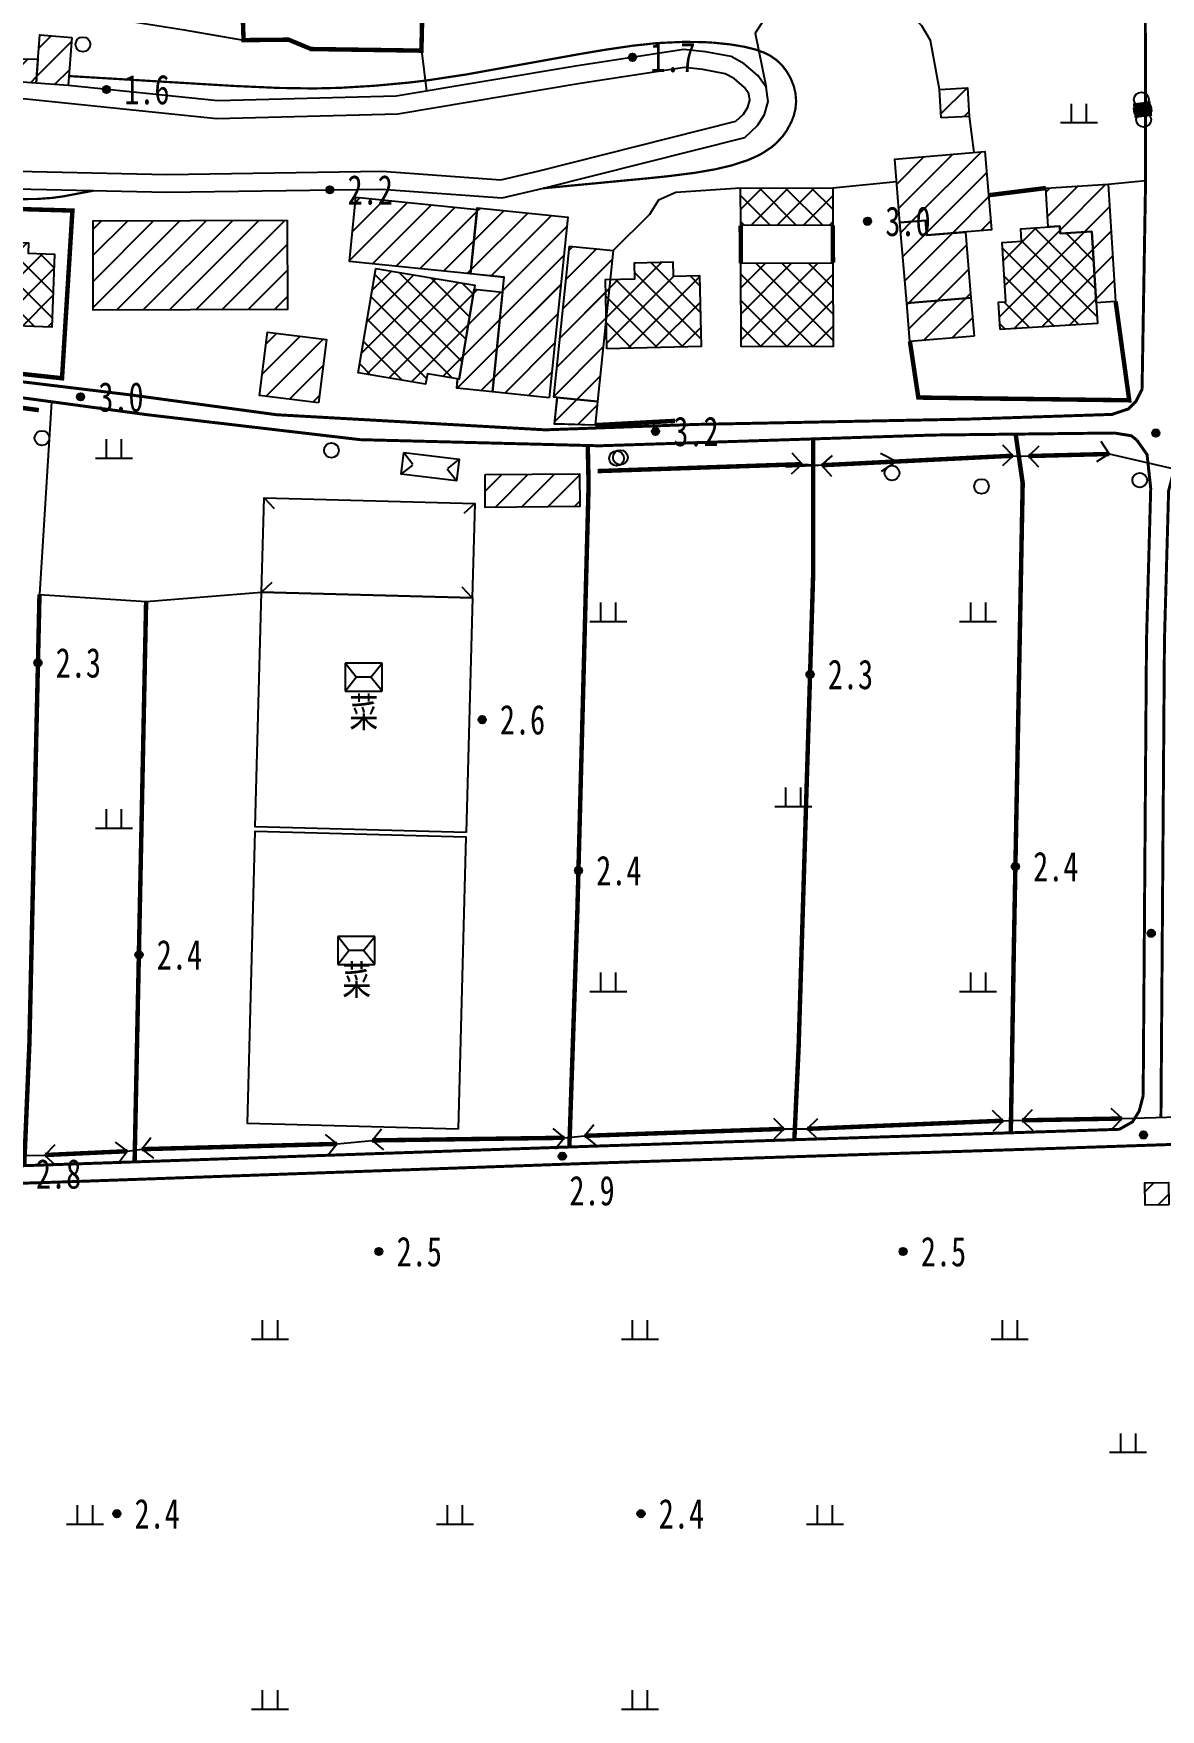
# Model space of a CAD drawing. Header units: metres. Extents: x 494039 to 619385, y 3351420 to 3402703.
# Drawn here: x 588734.3 to 588886.6, y 3393147 to 3393373.5 of the extents above; entities that cross this region are included whole.
import ezdxf
from ezdxf.enums import TextEntityAlignment as Align

# ---------------------------------------------------------------- set-up
doc = ezdxf.new("R2010")
doc.units = ezdxf.units.M
for name, pattern in [('2180', [0]), ('2430', [0]), ('4430', [0]), ('8522', [0]), ('9610', [0])]:
    doc.linetypes.add(name, pattern=pattern)
for name, color, linetype in [('210100', 130, 'Continuous'), ('220200', 130, 'Continuous'), ('220900', 130, '2180'), ('261301', 141, 'Continuous'), ('310300', 8, 'Continuous'), ('310500', 8, 'Continuous'), ('310600', 8, 'Continuous'), ('330400', 8, 'Continuous'), ('380201', 8, '2430'), ('420500', 8, 'Continuous'), ('440300', 8, '4430'), ('510301', 8, 'Continuous'), ('510402', 8, 'Continuous'), ('720100', 8, 'Continuous'), ('760202', 8, '8522'), ('810100', 8, '9610'), ('810302', 8, 'Continuous')]:
    doc.layers.add(name, color=color, linetype=linetype)
doc.layers.add('710101', color=8, linetype='Continuous', lineweight=0)
pattern_1 = [(45, (0, 0), (-1.767766953, 1.767766953), []), (135, (0, 0), (-1.767766953, -1.767766953), [])]
pattern_2 = [(45, (0, 0), (-1.767766953, 1.767766953), [])]

# ---------------------------------------------------------------- blocks, each defined once
blk = doc.blocks.new('gc170')
at = {"linetype": 'Continuous'}
blk.add_circle((0, 0), 0.5, dxfattribs=at)
blk = doc.blocks.new('gu')
at = {"flags": 128}
for points in [[(3.75, 0), (-3.75, 0)], [(2.71, -0.6), (3.75, 0), (3.75, 0), (2.71, 0.6)]]:
    blk.add_lwpolyline(points, dxfattribs=at)
blk = doc.blocks.new('p_point')
for radius in [0.25, 0.2, 0.15, 0.1, 0.05]:
    blk.add_circle((0, 0), radius)
blk.add_point((0, 0))
blk = doc.blocks.new('vm')
at = {"linetype": 'Continuous'}
for p, q in [((-0.5, 0), (-0.5, 1.3)), ((0.5, 1.3), (0.5, 0)), ((1.25, 0), (-1.25, 0))]:
    blk.add_line(p, q, dxfattribs=at)
blk = doc.blocks.new('mf')
for p, q in [((1.25, 0.95), (-1.25, 0.95)), ((-1.25, 0.95), (-1.25, -0.95)), ((0.5, 0), (-0.5, 0)), ((1.25, -0.95), (1.25, 0.95)), ((-1.25, -0.95), (1.25, -0.95))]:
    blk.add_line(p, q)
at = {"flags": 128}
for points in [[(-1.25, -0.95), (-0.5, 0), (-1.25, 0.95)], [(1.25, -0.95), (0.5, 0), (1.25, 0.95)]]:
    blk.add_lwpolyline(points, dxfattribs=at)
blk = doc.blocks.new('1-3&1-4')
at = {"layer": '310300', "linetype": 'Continuous'}
h = blk.add_hatch(dxfattribs=at)
h.set_pattern_fill('ANSI31', color=8, scale=20, style=0)
h.set_pattern_definition(pattern_2)
h.paths.add_polyline_path([(588739.4722, 3393372.9637), (588738.9573, 3393366.4435), (588734.6319, 3393366.7851), (588735.1469, 3393373.3053)])
h = blk.add_hatch(dxfattribs=at)
h.set_pattern_fill('ANSI31', color=8, scale=20, style=0)
h.set_pattern_definition(pattern_2)
h.paths.add_polyline_path([(588734.6319, 3393366.7851), (588730.9112, 3393367.0292), (588730.7893, 3393370.0627), (588734.8858, 3393369.9999)])
h = blk.add_hatch(dxfattribs=at)
h.set_pattern_fill('ANSI31', color=8, scale=20, style=0)
h.set_pattern_definition(pattern_2)
h.paths.add_polyline_path([(588856.9525, 3393362.0775), (588856.7375, 3393365.9103), (588860.5319, 3393366.1232), (588860.7469, 3393362.2903)])
h = blk.add_hatch(dxfattribs=at)
h.set_pattern_fill('ANSI31', color=8, scale=20, style=0)
h.set_pattern_definition(pattern_2)
h.paths.add_polyline_path([(588851.3964, 3393347.9309), (588850.6796, 3393356.5082), (588862.8675, 3393357.5267), (588863.7521, 3393346.94), (588855.0039, 3393346.209), (588854.8359, 3393348.2184)])
h = blk.add_hatch(dxfattribs=at)
h.set_pattern_fill('ANSI31', color=8, scale=20, style=0)
h.set_pattern_definition(pattern_2)
h.paths.add_polyline_path([(588793.3526, 3393340.9981), (588776.9697, 3393342.6725), (588777.8603, 3393351.386), (588794.2432, 3393349.7116)])
h = blk.add_hatch(dxfattribs=at)
h.set_pattern_fill('ANSI31', color=8, scale=20, style=0)
h.set_pattern_definition(pattern_2)
h.paths.add_polyline_path([(588871.4386, 3393347.3408), (588871.1049, 3393352.5958), (588879.5371, 3393353.1312), (588880.5448, 3393337.2612), (588877.9265, 3393337.0949), (588877.3155, 3393346.7166), (588873.0534, 3393346.446), (588872.9903, 3393347.4393)])
h = blk.add_hatch(dxfattribs=at)
h.set_pattern_fill('ANSI31', color=8, scale=20, style=0)
h.set_pattern_definition(pattern_2)
h.paths.add_polyline_path([(588803.9942, 3393324.2683), (588796.3103, 3393325.0536), (588797.8924, 3393340.5341), (588793.3526, 3393340.9981), (588794.2643, 3393349.9178), (588806.488, 3393348.6685)])
h = blk.add_hatch(dxfattribs=at)
h.set_pattern_fill('ANSI31', color=8, scale=20, style=0)
h.set_pattern_definition(pattern_2)
h.paths.add_polyline_path([(588768.5639, 3393348.2397), (588768.5961, 3393336.1826), (588742.3665, 3393336.1126), (588742.3343, 3393348.1698)])
h = blk.add_hatch(dxfattribs=at)
h.set_pattern_fill('ANSI31', color=8, scale=20, style=0)
h.set_pattern_definition(pattern_2)
h.paths.add_polyline_path([(588852.3069, 3393337.0351), (588851.3964, 3393347.9309), (588854.8359, 3393348.2184), (588855.0039, 3393346.209), (588860.2298, 3393346.6457), (588860.9724, 3393337.7593)])
h = blk.add_hatch(dxfattribs=at)
h.set_pattern_fill('ANSI31', color=8, scale=20, style=0)
h.set_pattern_definition(pattern_2)
h.paths.add_polyline_path([(588806.7097, 3393344.744), (588812.6131, 3393344.1406), (588810.5288, 3393323.7475), (588804.6255, 3393324.3509)])
h = blk.add_hatch(dxfattribs=at)
h.set_pattern_fill('ANSI31', color=8, scale=20, style=0)
h.set_pattern_definition(pattern_2)
h.paths.add_polyline_path([(588796.3103, 3393325.0536), (588791.4838, 3393325.5469), (588791.6129, 3393326.8099), (588791.7958, 3393326.7789), (588793.8551, 3393338.9376), (588797.6892, 3393338.5457)])
h = blk.add_hatch(dxfattribs=at)
h.set_pattern_fill('ANSI31', color=8, scale=20, style=0)
h.set_pattern_definition(pattern_2)
h.paths.add_polyline_path([(588861.4051, 3393332.5816), (588852.7396, 3393331.8574), (588852.3069, 3393337.0351), (588860.9724, 3393337.7593)])
h = blk.add_hatch(dxfattribs=at)
h.set_pattern_fill('ANSI31', color=8, scale=20, style=0)
h.set_pattern_definition(pattern_2)
h.paths.add_polyline_path([(588772.7924, 3393323.5832), (588764.8302, 3393324.578), (588765.8978, 3393333.1229), (588773.86, 3393332.1281)])
h = blk.add_hatch(dxfattribs=at)
h.set_pattern_fill('ANSI31', color=8, scale=20, style=0)
h.set_pattern_definition(pattern_2)
h.paths.add_polyline_path([(588810.5288, 3393323.7475), (588810.2029, 3393320.5586), (588804.7164, 3393320.7138), (588805.0834, 3393324.3041)])
h = blk.add_hatch(dxfattribs=at)
h.set_pattern_fill('ANSI31', color=8, scale=20, style=0)
h.set_pattern_definition(pattern_2)
h.paths.add_polyline_path([(588795.3092, 3393313.881), (588808.089, 3393313.9933), (588808.1281, 3393309.5415), (588795.3483, 3393309.4293)])
h = blk.add_hatch(dxfattribs=at)
h.set_pattern_fill('ANSI31', color=8, scale=20, style=0)
h.set_pattern_definition(pattern_2)
h.paths.add_polyline_path([(588887.7482, 3393215.1771), (588884.512, 3393215.134), (588884.4718, 3393218.1465), (588887.7081, 3393218.1897)])
at = {"layer": '310500', "linetype": 'Continuous'}
h = blk.add_hatch(dxfattribs=at)
h.set_pattern_fill('ANSI37', color=8, scale=20, style=0)
h.set_pattern_definition(pattern_1)
h.paths.add_polyline_path([(588829.8474, 3393352.5698), (588842.3006, 3393352.6149), (588842.3189, 3393347.5704), (588829.8657, 3393347.5253)])
h = blk.add_hatch(dxfattribs=at)
h.set_pattern_fill('ANSI37', color=8, scale=20, style=0)
h.set_pattern_definition(pattern_1)
h.paths.add_polyline_path([(588864.9292, 3393333.4716), (588864.6939, 3393337.1768), (588865.7013, 3393337.2408), (588865.1927, 3393345.2512), (588867.8187, 3393345.4179), (588867.7116, 3393347.1041), (588872.9903, 3393347.4393), (588873.0534, 3393346.446), (588877.3155, 3393346.7166), (588878.1034, 3393334.3082)])
h = blk.add_hatch(dxfattribs=at)
h.set_pattern_fill('ANSI37', color=8, scale=20, style=0)
h.set_pattern_definition(pattern_1)
h.paths.add_polyline_path([(588723.4261, 3393334.2783), (588723.7677, 3393344.0479), (588727.4113, 3393343.9205), (588727.464, 3393345.4272), (588733.5928, 3393345.2129), (588733.5428, 3393343.784), (588737.1051, 3393343.6594), (588736.7608, 3393333.8121)])
h = blk.add_hatch(dxfattribs=at)
h.set_pattern_fill('ANSI37', color=8, scale=20, style=0)
h.set_pattern_definition(pattern_1)
h.paths.add_polyline_path([(588811.7885, 3393330.8921), (588811.5751, 3393340.2377), (588815.5401, 3393340.3283), (588815.4902, 3393342.5147), (588820.6758, 3393342.6331), (588820.7202, 3393340.6895), (588824.2882, 3393340.7709), (588824.5071, 3393331.1825)])
h = blk.add_hatch(dxfattribs=at)
h.set_pattern_fill('ANSI37', color=8, scale=20, style=0)
h.set_pattern_definition(pattern_1)
h.paths.add_polyline_path([(588829.9251, 3393331.1333), (588829.8841, 3393342.4469), (588842.3373, 3393342.4921), (588842.3783, 3393331.1784)])
h = blk.add_hatch(dxfattribs=at)
h.set_pattern_fill('ANSI37', color=8, scale=20, style=0)
h.set_pattern_definition(pattern_1)
h.paths.add_polyline_path([(588791.7958, 3393326.7789), (588787.5175, 3393327.5035), (588787.2785, 3393326.0919), (588778.1629, 3393327.6359), (588780.5512, 3393341.737), (588793.9451, 3393339.4685)])
at = {"layer": '210100', "color": 141, "linetype": 'Continuous', "elevation": 1.2, "flags": 128}
blk.add_lwpolyline([(588730.0392, 3393354.9474), (588752.3094, 3393354.4497), (588781.3987, 3393354.8753), (588797.4486, 3393353.6993), (588802.6233, 3393354.9173), (588829.2273, 3393361.6314), (588830.2631, 3393362.5879), (588830.8396, 3393363.5197), (588831.1074, 3393364.4674), (588830.9838, 3393365.3359), (588830.3864, 3393366.1858), (588828.9768, 3393367.3974), (588827.7548, 3393368.051), (588824.7585, 3393368.617), (588822.2508, 3393368.8928), (588808.1702, 3393366.7409), (588783.528, 3393362.598), (588759.0818, 3393361.9457), (588730.6687, 3393364.8785)], dxfattribs=at)
at = {"layer": '220200', "color": 141, "linetype": 'Continuous', "const_width": 0.6, "flags": 128}
for points, elevation in [([(588710.1791, 3393325.8978), (588734.9989, 3393322.5864)], 3.0565), ([(588838.8571, 3393225.4593), (588865.3493, 3393226.5608)], 3.244), ([(588867.9027, 3393226.6118), (588881.4055, 3393226.8564)], 3.244), ([(588780.0502, 3393223.8997), (588806.0723, 3393224.251)], 3.244), ([(588808.7577, 3393224.5162), (588835.7422, 3393225.4594)], 3.244), ([(588735.8242, 3393221.9216), (588746.9667, 3393222.4365)], 3.244), ([(588748.9165, 3393222.712), (588775.3079, 3393223.4254)], 3.244)]:
    blk.add_lwpolyline(points, dxfattribs=dict(at, elevation=elevation))
for points in [[(588838.1729, 3393315.2852), (588810.5397, 3393314.3486)], [(588866.6758, 3393316.426), (588840.8026, 3393315.141)], [(588868.7482, 3393316.3796), (588879.6708, 3393316.6625)]]:
    blk.add_lwpolyline(points, dxfattribs=at)
at = {"layer": '220900', "color": 141, "linetype": 'Continuous'}
for p, q in [((588866.6758, 3393316.426), (588865.2936, 3393317.8715)), ((588868.7482, 3393316.3796), (588870.1937, 3393317.7618)), ((588879.6708, 3393316.6625), (588878.6066, 3393318.3559)), ((588838.1729, 3393315.2852), (588836.6834, 3393313.9505)), ((588838.1729, 3393315.2852), (588836.8382, 3393316.7747)), ((588840.8026, 3393315.141), (588842.2921, 3393316.4757)), ((588840.8026, 3393315.141), (588842.1373, 3393313.6515)), ((588866.6758, 3393316.426), (588865.2303, 3393315.0438)), ((588868.7482, 3393316.3796), (588870.1304, 3393314.9341)), ((588879.6708, 3393316.6625), (588877.9774, 3393315.5983)), ((588835.7422, 3393225.4594), (588834.328, 3393226.8737)), ((588838.8571, 3393225.4593), (588840.2714, 3393226.8735)), ((588865.3493, 3393226.5608), (588863.9071, 3393227.9465)), ((588867.9027, 3393226.6118), (588869.2884, 3393228.054)), ((588867.9027, 3393226.6118), (588869.3449, 3393225.2261)), ((588881.4055, 3393226.8564), (588879.9463, 3393228.2241)), ((588881.4055, 3393226.8564), (588880.0378, 3393225.3972)), ((588775.3079, 3393223.4254), (588773.76, 3393224.6919)), ((588780.0502, 3393223.8997), (588781.3167, 3393225.4476)), ((588806.0723, 3393224.251), (588804.5259, 3393225.5194)), ((588808.7577, 3393224.5162), (588810.0261, 3393226.0626)), ((588808.7577, 3393224.5162), (588810.3041, 3393223.2478)), ((588835.7422, 3393225.4594), (588834.3279, 3393224.0452)), ((588838.8571, 3393225.4593), (588840.2713, 3393224.045)), ((588865.3493, 3393226.5608), (588863.9636, 3393225.1186)), ((588735.8242, 3393221.9216), (588737.2239, 3393223.3502)), ((588746.9667, 3393222.4365), (588745.3685, 3393223.6389)), ((588746.9667, 3393222.4365), (588745.7643, 3393220.8383)), ((588748.9165, 3393222.712), (588750.1189, 3393224.3102)), ((588748.9165, 3393222.712), (588750.5147, 3393221.5096)), ((588775.3079, 3393223.4254), (588774.0414, 3393221.8775)), ((588780.0502, 3393223.8997), (588781.5981, 3393222.6332)), ((588806.0723, 3393224.251), (588804.8039, 3393222.7046)), ((588735.8242, 3393221.9216), (588737.2528, 3393220.5219))]:
    blk.add_line(p, q, dxfattribs=at)
at = {"layer": '220900', "color": 141, "linetype": '2180', "flags": 128}
for points, elevation in [([(588838.1729, 3393315.2852), (588840.8026, 3393315.141)], 3.1279), ([(588866.6758, 3393316.426), (588868.7482, 3393316.3796)], 3.1279), ([(588865.3493, 3393226.5608), (588867.9027, 3393226.6118)], 3.2975), ([(588806.0723, 3393224.251), (588808.7577, 3393224.5162)], 3.2975), ([(588835.7422, 3393225.4594), (588838.8571, 3393225.4593)], 3.2975), ([(588746.9667, 3393222.4365), (588748.9165, 3393222.712)], 3.2975), ([(588775.3079, 3393223.4254), (588780.0502, 3393223.8997)], 3.2975), ([(588731.3478, 3393221.8759), (588735.8242, 3393221.9216)], 3.2975)]:
    blk.add_lwpolyline(points, dxfattribs=dict(at, elevation=elevation))
for points in [[(588879.6708, 3393316.6625), (588896.4854, 3393312.8262)], [(588881.4055, 3393226.8564), (588889.0082, 3393227.1024)]]:
    blk.add_lwpolyline(points, dxfattribs=at)
at = {"layer": '310300', "color": 8, "linetype": 'Continuous', "flags": 128}
for points in [[(588739.4722, 3393372.9637), (588738.9573, 3393366.4435), (588734.6319, 3393366.7851), (588735.1469, 3393373.3053)], [(588856.9525, 3393362.0775), (588856.7375, 3393365.9103), (588860.5319, 3393366.1232), (588860.7469, 3393362.2903)], [(588810.5288, 3393323.7475), (588810.2029, 3393320.5586), (588804.7164, 3393320.7138), (588805.0834, 3393324.3041)]]:
    blk.add_lwpolyline(points, close=True, dxfattribs=at)
for points, elevation in [([(588734.6319, 3393366.7851), (588730.9112, 3393367.0292), (588730.7893, 3393370.0627), (588734.8858, 3393369.9999)], 5.6255), ([(588851.3964, 3393347.9309), (588850.6796, 3393356.5082), (588862.8675, 3393357.5267), (588863.7521, 3393346.94), (588855.0039, 3393346.209), (588854.8359, 3393348.2184)], 7.2601), ([(588793.3526, 3393340.9981), (588776.9697, 3393342.6725), (588777.8603, 3393351.386), (588794.2432, 3393349.7116)], 7.577), ([(588871.4386, 3393347.3408), (588871.1049, 3393352.5958), (588879.5371, 3393353.1312), (588880.5448, 3393337.2612), (588877.9265, 3393337.0949), (588877.3155, 3393346.7166), (588873.0534, 3393346.446), (588872.9903, 3393347.4393)], 6.97), ([(588803.9942, 3393324.2683), (588796.3103, 3393325.0536), (588797.8924, 3393340.5341), (588793.3526, 3393340.9981), (588794.2643, 3393349.9178), (588806.488, 3393348.6685)], 7.577), ([(588768.5639, 3393348.2397), (588768.5961, 3393336.1826), (588742.3665, 3393336.1126), (588742.3343, 3393348.1698)], 7.6117), ([(588852.3069, 3393337.0351), (588851.3964, 3393347.9309), (588854.8359, 3393348.2184), (588855.0039, 3393346.209), (588860.2298, 3393346.6457), (588860.9724, 3393337.7593)], 7.3956), ([(588806.7097, 3393344.744), (588812.6131, 3393344.1406), (588810.5288, 3393323.7475), (588804.6255, 3393324.3509)], 7.3857), ([(588796.3103, 3393325.0536), (588791.4838, 3393325.5469), (588791.6129, 3393326.8099), (588791.7958, 3393326.7789), (588793.8551, 3393338.9376), (588797.6892, 3393338.5457)], 7.577), ([(588861.4051, 3393332.5816), (588852.7396, 3393331.8574), (588852.3069, 3393337.0351), (588860.9724, 3393337.7593)], 7.3956), ([(588772.7924, 3393323.5832), (588764.8302, 3393324.578), (588765.8978, 3393333.1229), (588773.86, 3393332.1281)], 6.9869), ([(588795.3092, 3393313.881), (588808.089, 3393313.9933), (588808.1281, 3393309.5415), (588795.3483, 3393309.4293)], 6.078), ([(588887.7482, 3393215.1771), (588884.512, 3393215.134), (588884.4718, 3393218.1465), (588887.7081, 3393218.1897)], 5.3126)]:
    blk.add_lwpolyline(points, close=True, dxfattribs=dict(at, elevation=elevation))
at = {"layer": '310500', "color": 8, "linetype": 'Continuous', "flags": 128}
for points, elevation in [([(588829.8474, 3393352.5698), (588842.3006, 3393352.6149), (588842.3189, 3393347.5704), (588829.8657, 3393347.5253)], 10.795), ([(588864.9292, 3393333.4716), (588864.6939, 3393337.1768), (588865.7013, 3393337.2408), (588865.1927, 3393345.2512), (588867.8187, 3393345.4179), (588867.7116, 3393347.1041), (588872.9903, 3393347.4393), (588873.0534, 3393346.446), (588877.3155, 3393346.7166), (588878.1034, 3393334.3082)], 15.6879), ([(588723.4261, 3393334.2783), (588723.7677, 3393344.0479), (588727.4113, 3393343.9205), (588727.464, 3393345.4272), (588733.5928, 3393345.2129), (588733.5428, 3393343.784), (588737.1051, 3393343.6594), (588736.7608, 3393333.8121)], 11.6747), ([(588811.7885, 3393330.8921), (588811.5751, 3393340.2377), (588815.5401, 3393340.3283), (588815.4902, 3393342.5147), (588820.6758, 3393342.6331), (588820.7202, 3393340.6895), (588824.2882, 3393340.7709), (588824.5071, 3393331.1825)], 12.7747), ([(588829.9251, 3393331.1333), (588829.8841, 3393342.4469), (588842.3373, 3393342.4921), (588842.3783, 3393331.1784)], 12.7078), ([(588791.7958, 3393326.7789), (588787.5175, 3393327.5035), (588787.2785, 3393326.0919), (588778.1629, 3393327.6359), (588780.5512, 3393341.737), (588793.9451, 3393339.4685)], 14.7474)]:
    blk.add_lwpolyline(points, close=True, dxfattribs=dict(at, elevation=elevation))
at = {"layer": '310600', "color": 8, "linetype": 'Continuous'}
for p, q in [((588783.9766, 3393313.9377), (588785.552, 3393315.1698)), ((588784.3331, 3393316.8526), (588785.5652, 3393315.2772)), ((588791.7943, 3393315.9402), (588790.2189, 3393314.7081)), ((588791.4379, 3393313.0253), (588790.2058, 3393314.6007)), ((588765.4466, 3393310.7426), (588766.8225, 3393309.2911)), ((588793.9156, 3393309.9812), (588792.4641, 3393308.6053)), ((588765.1051, 3393297.9733), (588766.5566, 3393299.3492)), ((588793.5741, 3393297.2119), (588792.1982, 3393298.6634))]:
    blk.add_line(p, q, dxfattribs=at)
at = {"layer": '310600', "color": 8, "linetype": 'Continuous', "flags": 128}
for points, elevation in [([(588784.3331, 3393316.8526), (588791.7943, 3393315.9402), (588791.4379, 3393313.0253), (588783.9766, 3393313.9377)], 5.9664), ([(588765.1051, 3393297.9733), (588765.4466, 3393310.7426), (588793.9156, 3393309.9812), (588793.5741, 3393297.2119)], 6.6136)]:
    blk.add_lwpolyline(points, close=True, dxfattribs=dict(at, elevation=elevation))
at = {"layer": '330400', "color": 8, "linetype": 'Continuous', "elevation": 6.4573, "flags": 128}
for points in [[(588792.7504, 3393265.5118), (588764.2573, 3393266.2738), (588765.1051, 3393297.9733), (588793.5982, 3393297.2113)], [(588791.6784, 3393225.432), (588763.1853, 3393226.194), (588764.2417, 3393265.691), (588792.7348, 3393264.9289)]]:
    blk.add_lwpolyline(points, close=True, dxfattribs=at)
at = {"layer": '380201', "color": 8, "linetype": '2430', "const_width": 0.6, "flags": 128}
for points in [[(588773.2002, 3393390.4566), (588773.3787, 3393393.0844), (588771.242, 3393393.419), (588771.5108, 3393397.4425), (588763.9376, 3393397.5632), (588763.6624, 3393379.3729), (588762.4391, 3393379.3895), (588762.6736, 3393372.5903), (588768.7559, 3393372.6513), (588771.7981, 3393371.3873), (588786.7119, 3393371.1662), (588786.9215, 3393380.2791), (588785.3554, 3393382.2532)], [(588709.0004, 3393350.23), (588703.9958, 3393350.093), (588702.1569, 3393330.7692), (588738.1342, 3393326.8947), (588739.5403, 3393349.5552), (588714.2144, 3393350.2821)], [(588852.7396, 3393331.8574), (588853.8755, 3393324.2867), (588882.3801, 3393323.9172), (588880.5448, 3393337.2612)], [(588810.2029, 3393320.5586), (588820.9883, 3393321.1375)]]:
    blk.add_lwpolyline(points, dxfattribs=at)
for points, elevation in [([(588871.1049, 3393352.5958), (588863.3605, 3393351.6271)], 6.5678), ([(588829.8657, 3393347.5253), (588829.8841, 3393342.4469)], 6.8646), ([(588842.3373, 3393342.4921), (588842.3189, 3393347.5704)], 6.463)]:
    blk.add_lwpolyline(points, dxfattribs=dict(at, elevation=elevation))
at = {"layer": '420500', "color": 8, "linetype": 'Continuous', "const_width": 0.4, "flags": 128}
for points in [[(588884.0309, 3393538.3977), (588884.941, 3393533.9309), (588883.9526, 3393490.8199), (588884.5097, 3393405.6046), (588884.5909, 3393353.6085), (588884.1209, 3393325.7689), (588884.1537, 3393325.4888)], [(588707.6115, 3393330.1818), (588707.2725, 3393327.7109), (588749.568, 3393321.9767), (588778.4387, 3393318.5951), (588810.7431, 3393317.7671), (588855.7966, 3393319.2173), (588880.353, 3393319.4951), (588882.6655, 3393319.1239), (588883.4121, 3393318.5349)], [(588884.1537, 3393325.4888), (588883.3095, 3393323.8013), (588882.2957, 3393322.7618), (588880.0691, 3393322.0091), (588860.5334, 3393321.3732), (588823.8663, 3393320.6575), (588803.4707, 3393319.923), (588767.1482, 3393321.9643), (588747.4206, 3393324.6418), (588711.5181, 3393328.9848), (588711.313, 3393329.7832)], [(588883.4121, 3393318.5349), (588884.7925, 3393316.571), (588885.2853, 3393312.0312), (588884.7143, 3393291.4607), (588884.2629, 3393229.9379)], [(588886.6669, 3393226.8658), (588887.1406, 3393291.4182), (588887.7031, 3393311.6868), (588888.7844, 3393315.8319)], [(588648.977, 3393217.5576), (588654.806, 3393217.6673), (588717.7278, 3393219.9576), (588808.8705, 3393223.0831), (588881.0383, 3393225.3981), (588882.8284, 3393226.4077), (588883.728, 3393227.8619), (588884.2629, 3393229.9379)], [(588909.7417, 3393224.0704), (588873.7649, 3393222.869), (588811.5912, 3393220.8768), (588738.6154, 3393218.2948), (588666.1777, 3393216.0274), (588627.9107, 3393213.8907), (588623.2871, 3393219.0785), (588623.1941, 3393222.521), (588626.6013, 3393222.2112), (588627.8858, 3393218.9836), (588629.2749, 3393217.8068), (588631.243, 3393217.2239), (588640.6716, 3393217.4013)]]:
    blk.add_lwpolyline(points, dxfattribs=at)
at = {"layer": '440300', "color": 8, "linetype": '4430', "const_width": 0.6, "flags": 128}
for points in [[(588866.3733, 3393224.9277), (588866.7855, 3393249.943), (588867.9817, 3393312.7097), (588867.0318, 3393319.3444)], [(588806.7067, 3393223.0089), (588807.7911, 3393254.9439), (588809.3087, 3393312.513), (588809.1939, 3393317.8068)], [(588839.6562, 3393318.6978), (588839.6693, 3393300.7786), (588837.6936, 3393236.4555), (588837.1201, 3393223.9893)], [(588735.0888, 3393297.6776), (588733.7274, 3393237.0551), (588733.0301, 3393220.4823)], [(588747.9459, 3393220.9938), (588749.5022, 3393296.7242)]]:
    blk.add_lwpolyline(points, dxfattribs=at)
at = {"layer": '510402', "color": 8, "linetype": 'Continuous'}
for p, q in [((588885.328, 3393363.7027), (588882.9438, 3393363.428)), ((588882.9438, 3393363.428), (588883.0299, 3393362.6802)), ((588883.0299, 3393362.6802), (588885.4141, 3393362.9549)), ((588885.4141, 3393362.9549), (588885.328, 3393363.7027))]:
    blk.add_line(p, q, dxfattribs=at)
at = {"layer": '510402', "color": 8, "linetype": 'Continuous', "const_width": 2.4, "flags": 128}
blk.add_lwpolyline([(588884.2934, 3393362.198), (588884.0645, 3393364.1849)], dxfattribs=at)
at = {"layer": '710101', "color": 8, "linetype": 'Continuous', "const_width": 0.3, "elevation": 2, "flags": 128}
for points in [[(588803.1957, 3393352.5697), (588817.4511, 3393353.929), (588820.1928, 3393354.2157), (588823.7371, 3393354.6686), (588826.4523, 3393355.1396), (588828.7088, 3393355.6738), (588830.8588, 3393356.3812), (588832.2086, 3393356.9819), (588832.8518, 3393357.3304), (588834.0612, 3393358.1425), (588834.6212, 3393358.6151), (588835.5142, 3393359.5661), (588836.051, 3393360.3073), (588836.7143, 3393361.526), (588837.0427, 3393362.3919), (588837.2629, 3393363.2871), (588837.3601, 3393364.3156), (588837.2622, 3393365.4624), (588837.0086, 3393366.4654), (588836.6171, 3393367.4299), (588836.1026, 3393368.3332), (588835.478, 3393369.1513), (588834.7537, 3393369.8584), (588833.8959, 3393370.4588), (588832.9791, 3393370.9182), (588831.9069, 3393371.3059), (588830.3814, 3393371.687), (588828.511, 3393372.0024), (588826.2563, 3393372.2377), (588824.9055, 3393372.3163), (588822.2078, 3393372.3557), (588818.6194, 3393372.1919), (588815.3403, 3393371.8433), (588811.5031, 3393371.2799), (588808.1283, 3393370.7114), (588792.7431, 3393367.9438), (588787.4326, 3393367.14), (588785.1007, 3393366.8602), (588780.4209, 3393366.425), (588775.7303, 3393366.1425), (588772.1219, 3393366.0546), (588767.3971, 3393366.1286), (588761.3241, 3393366.3996), (588739.0592, 3393367.7337)], [(588731.8597, 3393351.1056), (588734.6436, 3393351.115), (588736.7983, 3393351.2664), (588738.1745, 3393351.4542), (588742.438, 3393352.2534)]]:
    blk.add_lwpolyline(points, dxfattribs=at)
at = {"layer": '760202', "color": 8, "linetype": '8522', "flags": 128}
blk.add_lwpolyline([(588595.8615, 3393208.9668), (588607.6759, 3393243.1306), (588615.4556, 3393264.0905), (588620.0951, 3393279.7349), (588623.3312, 3393295.5063), (588624.2532, 3393298.1944), (588625.6702, 3393300.7244), (588631.997, 3393309.9928), (588633.9851, 3393313.2063), (588641.7664, 3393338.4626), (588645.7853, 3393355.9724), (588647.9411, 3393360.4152), (588650.128, 3393363.9502), (588653.1024, 3393364.9251), (588658.9654, 3393365.2988), (588661.9457, 3393365.0854), (588664.2068, 3393364.428), (588693.9126, 3393358.0594), (588712.0395, 3393353.8146), (588729.9258, 3393352.5331), (588752.3001, 3393352.033), (588781.328, 3393352.4578), (588797.6416, 3393351.2624), (588803.1957, 3393352.5697), (588830.4149, 3393359.4391), (588832.1446, 3393361.0364), (588833.0727, 3393362.5365), (588833.5716, 3393364.3019), (588833.2942, 3393366.2507), (588832.19, 3393367.8218), (588830.3504, 3393369.4029), (588828.5676, 3393370.3565), (588825.1153, 3393371.0086), (588822.1995, 3393371.3293), (588807.7874, 3393369.1268), (588783.2944, 3393365.0089), (588759.1735, 3393364.3653), (588738.9573, 3393366.4435)], dxfattribs=at)
at = {"layer": '810100', "color": 8, "linetype": '9610', "flags": 128}
for points in [[(588740.2506, 3393378.1141), (588747.849, 3393375.0517), (588754.6302, 3393373.9583), (588762.6736, 3393372.5903)], [(588856.7375, 3393365.9103), (588855.5103, 3393372.5201), (588854.3476, 3393374.5337), (588852.5856, 3393376.1775), (588849.4909, 3393377.1645), (588845.3122, 3393377.8962), (588837.2418, 3393377.358), (588833.635, 3393376.273), (588831.8111, 3393373.5433), (588833.2942, 3393366.2507)], [(588786.7119, 3393371.1662), (588787.3884, 3393365.6972)], [(588860.7469, 3393362.2903), (588861.3562, 3393357.4004)], [(588842.3006, 3393352.6149), (588850.9328, 3393353.4782)]]:
    blk.add_lwpolyline(points, dxfattribs=at)
for points, elevation in [([(588879.5371, 3393353.1312), (588884.5909, 3393353.6085)], 4.3151), ([(588829.8474, 3393352.5698), (588821.1082, 3393351.9944), (588818.7532, 3393350.9827), (588817.5387, 3393349.0195), (588812.6131, 3393344.1406)], 4.3039), ([(588736.6924, 3393323.7223), (588735.0888, 3393297.6776), (588749.5022, 3393296.7242), (588765.1051, 3393297.9733)], 3.2774)]:
    blk.add_lwpolyline(points, dxfattribs=dict(at, elevation=elevation))
at = {"layer": '261301', "color": 141, "linetype": 'Continuous', "xscale": 2, "yscale": 2, "rotation": 2.841870663848884}
blk.add_blockref('gu', (588843.4058, 3393315.2703, 3.4359), dxfattribs=at)
at = {"layer": '330400', "color": 8, "linetype": 'Continuous', "xscale": 2, "yscale": 2}
for p in [(588778.8935, 3393286.5102), (588777.9049, 3393249.5494)]:
    blk.add_blockref('mf', p, dxfattribs=at)
at = {"layer": '510301', "color": 8, "linetype": 'Continuous', "xscale": 2, "yscale": 2}
for p in [(588740.9504, 3393372.008, 3.8983), (588735.4158, 3393318.8077, 3.9786), (588774.5508, 3393317.1466, 4.5588), (588813.6078, 3393316.1915, 3.5145), (588813.0872, 3393316.069, 3.5145), (588850.3119, 3393314.0834, 3.4609), (588862.4131, 3393312.2792, 3.4832), (588883.8032, 3393313.1219, 3.5502)]:
    blk.add_blockref('gc170', p, dxfattribs=at)
at = {"layer": '510402', "color": 8, "linetype": 'Continuous', "xscale": 2, "yscale": 2}
for p in [(588884.0214, 3393364.5588), (588884.3365, 3393361.8241)]:
    blk.add_blockref('gc170', p, dxfattribs=at)
at = {"layer": '720100', "color": 8, "linetype": 'Continuous', "xscale": 2, "yscale": 2, "zscale": 2}
for p in [(588815.2425, 3393370.2661, 1.7442), (588744.1457, 3393365.9101, 1.608), (588774.3264, 3393352.3553, 2.17), (588847.0151, 3393348.1096, 3.044), (588740.6416, 3393324.3742, 2.99), (588818.3586, 3393319.7176, 3.2102), (588885.9684, 3393319.4883, 2.9038), (588734.8813, 3393288.4402, 2.3453), (588839.2422, 3393286.8754, 2.2896), (588794.9121, 3393280.7597, 2.6245), (588807.9342, 3393260.3736, 2.3513), (588866.9945, 3393260.911, 2.4175), (588885.3599, 3393251.8872, 2.8729), (588748.5359, 3393248.9913, 2.3599), (588884.3016, 3393224.6352, 2.8801), (588805.7556, 3393221.76, 2.8836), (588780.9597, 3393208.8785, 2.4709), (588851.8145, 3393208.8787, 2.4979), (588745.5322, 3393173.4511, 2.4391), (588816.387, 3393173.4512, 2.4317)]:
    blk.add_blockref('p_point', p, dxfattribs=at)
at = {"layer": '810302', "color": 8, "linetype": 'Continuous', "xscale": 2, "yscale": 2}
for p in [(588875.5797, 3393361.3902, 5.4353), (588745.1429, 3393316.0593), (588811.9596, 3393293.9698), (588861.9596, 3393293.9698), (588836.9596, 3393268.9698), (588745.1429, 3393266.0593), (588811.9596, 3393243.9698), (588861.9596, 3393243.9698), (588766.2411, 3393196.9937), (588816.2411, 3393196.9937), (588866.2411, 3393196.9937), (588882.2241, 3393181.707), (588741.2411, 3393171.9937), (588791.2411, 3393171.9937), (588841.2411, 3393171.9937), (588766.2411, 3393146.9937), (588816.2411, 3393146.9937)]:
    blk.add_blockref('vm', p, dxfattribs=at)
at = {"color": 8, "width": 0.75}
for p in [(588778.9278, 3393281.7426, 6.4573), (588777.9601, 3393245.5615, 6.4573)]:
    blk.add_text('菜', height=4, dxfattribs=at).set_placement(p, align=Align.MIDDLE_CENTER)
at = {"layer": '720100', "color": 8, "width": 0.75}
for s, p in [('1.7', (588817.6425, 3393370.2661, 1.7442)), ('1.6', (588746.5457, 3393365.9101, 1.608)), ('2.2', (588776.7264, 3393352.3553, 2.17)), ('3.0', (588849.4151, 3393348.1096, 3.044)), ('3.0', (588743.0416, 3393324.3742, 2.99)), ('3.2', (588820.7586, 3393319.7176, 3.2102)), ('2.3', (588737.2813, 3393288.4402, 2.3453)), ('2.3', (588841.6422, 3393286.8754, 2.2896)), ('2.6', (588797.3121, 3393280.7597, 2.6245)), ('2.4', (588869.3945, 3393260.911, 2.4175)), ('2.4', (588810.3342, 3393260.3736, 2.3513)), ('2.4', (588750.9359, 3393248.9913, 2.3599)), ('2.8', (588734.6014, 3393219.3788, 2.832)), ('2.9', (588806.7107, 3393217.1175, 2.8836)), ('2.5', (588783.3597, 3393208.8785, 2.4709)), ('2.5', (588854.2145, 3393208.8787, 2.4979)), ('2.4', (588747.9322, 3393173.4511, 2.4391)), ('2.4', (588818.787, 3393173.4512, 2.4317))]:
    blk.add_text(s, height=4, dxfattribs=at).set_placement(p, align=Align.MIDDLE_LEFT)
blk = doc.blocks.new('线路地形0613')
at = {"layer": '310300', "linetype": 'Continuous'}
h = blk.add_hatch(dxfattribs=at)
h.set_pattern_fill('ANSI31', color=8, scale=20, style=0)
h.set_pattern_definition(pattern_2)
h.paths.add_polyline_path([(588803.99, 3393324.27), (588796.31, 3393325.05), (588797.89, 3393340.53), (588793.35, 3393341), (588794.26, 3393349.92), (588806.49, 3393348.67)])
h = blk.add_hatch(dxfattribs=at)
h.set_pattern_fill('ANSI31', color=8, scale=20, style=0)
h.set_pattern_definition(pattern_2)
h.paths.add_polyline_path([(588806.71, 3393344.74), (588812.61, 3393344.14), (588810.53, 3393323.75), (588804.63, 3393324.35)])
h = blk.add_hatch(dxfattribs=at)
h.set_pattern_fill('ANSI31', color=8, scale=20, style=0)
h.set_pattern_definition(pattern_2)
h.paths.add_polyline_path([(588796.31, 3393325.05), (588791.48, 3393325.55), (588791.61, 3393326.81), (588791.8, 3393326.78), (588793.86, 3393338.94), (588797.69, 3393338.55)])
h = blk.add_hatch(dxfattribs=at)
h.set_pattern_fill('ANSI31', color=8, scale=20, style=0)
h.set_pattern_definition(pattern_2)
h.paths.add_polyline_path([(588810.53, 3393323.75), (588810.2, 3393320.56), (588804.72, 3393320.71), (588805.08, 3393324.3)])
at = {"layer": '310300', "color": 8, "linetype": 'Continuous', "flags": 128}
for points, elevation in [([(588803.99, 3393324.27), (588796.31, 3393325.05), (588797.89, 3393340.53), (588793.35, 3393341), (588794.26, 3393349.92), (588806.49, 3393348.67)], 7.58), ([(588806.71, 3393344.74), (588812.61, 3393344.14), (588810.53, 3393323.75), (588804.63, 3393324.35)], 7.39), ([(588796.31, 3393325.05), (588791.48, 3393325.55), (588791.61, 3393326.81), (588791.8, 3393326.78), (588793.86, 3393338.94), (588797.69, 3393338.55)], 7.58)]:
    blk.add_lwpolyline(points, close=True, dxfattribs=dict(at, elevation=elevation))
blk.add_lwpolyline([(588810.53, 3393323.75), (588810.2, 3393320.56), (588804.72, 3393320.71), (588805.08, 3393324.3)], close=True, dxfattribs=at)

msp = doc.modelspace()

# ---------------------------------------------------------------- block references
for name in ['线路地形0613', '1-3&1-4']:
    msp.add_blockref(name, (0, 0))

doc.saveas('drawing.dxf')
